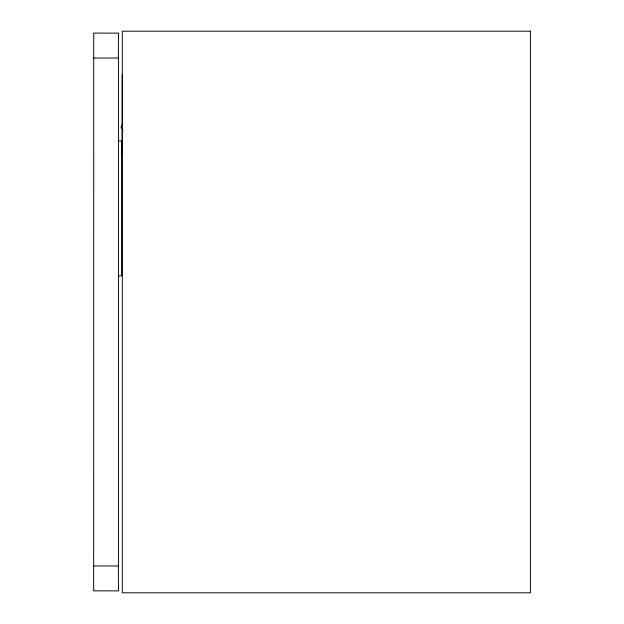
<?xml version="1.0" encoding="UTF-8"?>
<svg xmlns="http://www.w3.org/2000/svg" width="624" height="624" viewBox="0 0 624 624"><rect width="100%" height="100%" fill="white"/><g stroke="black" fill="none" stroke-linecap="round" stroke-linejoin="round"><path stroke-width="0.94" d="M122.795 124.067L120.947 127.39L122.858 129.566M118.31 58.032L118.49 33.142L93.725 33.103L93.67 590.858L118.49 590.858L118.31 565.968M93.608 58.032L118.56 58.032L118.56 565.968L93.608 565.968M118.56 141.024L121.68 141.024L121.68 275.808L118.56 275.808M122.179 74.958L122.179 125.791M122.179 128.513L122.179 153.083M530.4 31.2L122.304 31.2L122.304 592.8L530.4 592.8L530.4 31.2"/></g></svg>
